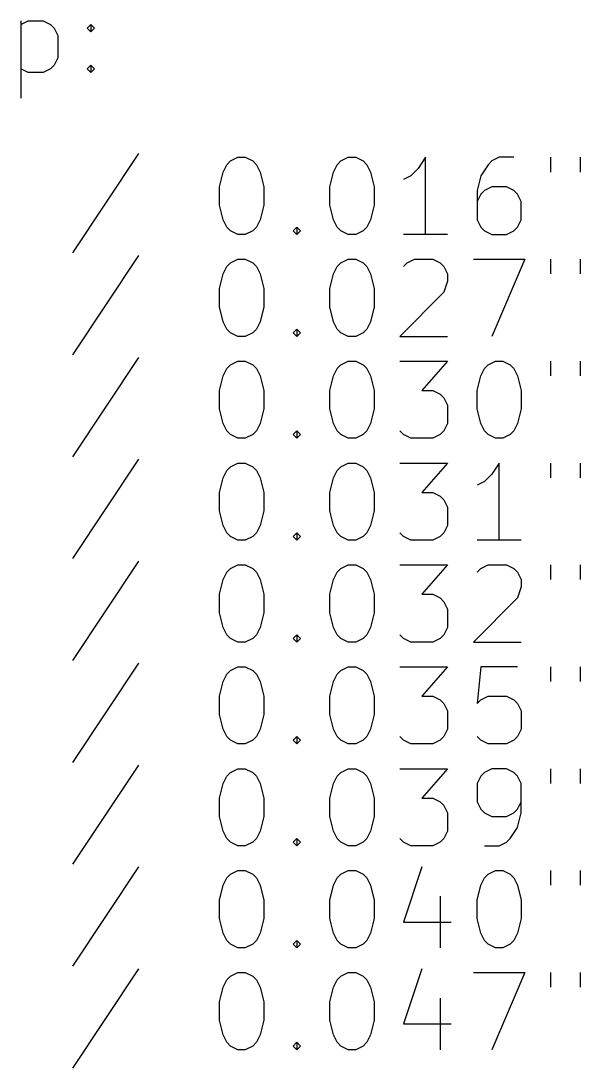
# Model space of a CAD drawing. Extents: x 49 to 140, y -169 to -50.
# Drawn here: x 70.65 to 92.36, y -168.43 to -127.73 of the extents above; entities that cross this region are included whole.
import ezdxf

# ---------------------------------------------------------------- set-up
doc = ezdxf.new("R2010")
doc.units = 0
doc.header["$MEASUREMENT"] = 0
doc.layers.add('BLACK', color=7, linetype='CONTINUOUS')

msp = doc.modelspace()

# ---------------------------------------------------------------- linework, layer by layer
at = {"layer": 'Black'}
for p, q in [((70.6464, -127.732), (70.6464, -130.732)), ((70.6464, -127.875), (70.9321, -127.732)), ((70.9321, -127.732), (71.5036, -127.732)), ((71.5036, -127.732), (71.7893, -127.875)), ((71.7893, -127.875), (71.9321, -128.018)), ((71.9321, -128.018), (72.075, -128.304)), ((73.2179, -128.018), (73.3607, -127.875)), ((73.3607, -128.161), (73.2179, -128.018)), ((73.3607, -127.875), (73.5036, -128.018)), ((73.3607, -127.875), (73.3607, -128.161)), ((73.5036, -128.018), (73.3607, -128.161)), ((72.075, -128.304), (72.075, -129.161)), ((72.075, -129.161), (71.9321, -129.446)), ((70.9321, -129.732), (70.6464, -129.589)), ((71.5036, -129.732), (70.9321, -129.732)), ((71.7893, -129.589), (71.5036, -129.732)), ((71.9321, -129.446), (71.7893, -129.589)), ((73.2179, -129.589), (73.3607, -129.446)), ((73.3607, -129.732), (73.2179, -129.589)), ((73.3607, -129.446), (73.5036, -129.589)), ((73.3607, -129.446), (73.3607, -129.732)), ((73.5036, -129.589), (73.3607, -129.732)), ((75.2179, -132.889), (72.6464, -136.746)), ((78.7893, -133.175), (79.075, -133.032)), ((79.075, -133.032), (79.3607, -133.032)), ((79.3607, -133.032), (79.6464, -133.175)), ((83.075, -133.175), (83.3607, -133.032)), ((83.3607, -133.032), (83.6464, -133.032)), ((83.6464, -133.032), (83.9321, -133.175)), ((86.3607, -133.032), (86.075, -133.461)), ((86.3607, -136.032), (86.3607, -133.032)), ((89.2179, -133.032), (88.9321, -133.175)), ((89.7893, -133.032), (89.2179, -133.032)), ((91.2179, -133.032), (91.2179, -133.604)), ((92.3607, -133.032), (92.3607, -133.604)), ((78.5036, -133.604), (78.6464, -133.318)), ((78.6464, -133.318), (78.7893, -133.175)), ((79.6464, -133.175), (79.7893, -133.318)), ((79.7893, -133.318), (79.9321, -133.604)), ((82.7893, -133.604), (82.9321, -133.318)), ((82.9321, -133.318), (83.075, -133.175)), ((83.9321, -133.175), (84.075, -133.318)), ((84.075, -133.318), (84.2179, -133.604)), ((86.075, -133.461), (85.7893, -133.746)), ((88.7893, -133.318), (88.5036, -133.746)), ((88.9321, -133.175), (88.7893, -133.318)), ((78.3607, -134.175), (78.5036, -133.604)), ((79.9321, -133.604), (80.075, -134.175)), ((82.6464, -134.175), (82.7893, -133.604)), ((84.2179, -133.604), (84.3607, -134.175)), ((85.7893, -133.746), (85.5036, -133.889)), ((88.5036, -133.746), (88.3607, -134.318)), ((78.3607, -134.889), (78.3607, -134.175)), ((80.075, -134.175), (80.075, -134.889)), ((82.6464, -134.889), (82.6464, -134.175)), ((84.3607, -134.175), (84.3607, -134.889)), ((88.9321, -134.175), (88.6464, -134.318)), ((89.5036, -134.175), (88.9321, -134.175)), ((89.7893, -134.318), (89.5036, -134.175)), ((88.3607, -134.318), (88.3607, -135.461)), ((88.5036, -134.461), (88.3607, -134.746)), ((88.6464, -134.318), (88.5036, -134.461)), ((89.9321, -134.461), (89.7893, -134.318)), ((90.075, -134.746), (89.9321, -134.461)), ((78.5036, -135.461), (78.3607, -134.889)), ((80.075, -134.889), (79.9321, -135.461)), ((82.7893, -135.461), (82.6464, -134.889)), ((84.3607, -134.889), (84.2179, -135.461)), ((90.075, -135.461), (90.075, -134.746)), ((78.6464, -135.746), (78.5036, -135.461)), ((79.9321, -135.461), (79.7893, -135.746)), ((82.9321, -135.746), (82.7893, -135.461)), ((84.2179, -135.461), (84.075, -135.746)), ((88.3607, -135.461), (88.5036, -135.746)), ((89.9321, -135.746), (90.075, -135.461)), ((78.7893, -135.889), (78.6464, -135.746)), ((79.075, -136.032), (78.7893, -135.889)), ((79.6464, -135.889), (79.3607, -136.032)), ((79.7893, -135.746), (79.6464, -135.889)), ((81.2179, -135.889), (81.3607, -135.746)), ((81.3607, -136.032), (81.2179, -135.889)), ((81.3607, -135.746), (81.5036, -135.889)), ((81.3607, -135.746), (81.3607, -136.032)), ((81.5036, -135.889), (81.3607, -136.032)), ((83.075, -135.889), (82.9321, -135.746)), ((83.3607, -136.032), (83.075, -135.889)), ((83.9321, -135.889), (83.6464, -136.032)), ((84.075, -135.746), (83.9321, -135.889)), ((88.5036, -135.746), (88.6464, -135.889)), ((88.6464, -135.889), (88.9321, -136.032)), ((89.5036, -136.032), (89.7893, -135.889)), ((89.7893, -135.889), (89.9321, -135.746)), ((79.3607, -136.032), (79.075, -136.032)), ((83.6464, -136.032), (83.3607, -136.032)), ((87.2179, -136.032), (85.5036, -136.032)), ((88.9321, -136.032), (89.5036, -136.032)), ((75.2179, -136.849), (72.6464, -140.706)), ((78.6464, -137.278), (78.7893, -137.135)), ((78.7893, -137.135), (79.075, -136.992)), ((79.075, -136.992), (79.3607, -136.992)), ((79.3607, -136.992), (79.6464, -137.135)), ((79.6464, -137.135), (79.7893, -137.278)), ((82.9321, -137.278), (83.075, -137.135)), ((83.075, -137.135), (83.3607, -136.992)), ((83.3607, -136.992), (83.6464, -136.992)), ((83.6464, -136.992), (83.9321, -137.135)), ((83.9321, -137.135), (84.075, -137.278)), ((85.5036, -137.278), (85.6464, -137.135)), ((85.6464, -137.135), (85.9321, -136.992)), ((85.9321, -136.992), (86.6464, -136.992)), ((86.6464, -136.992), (86.9321, -137.135)), ((86.9321, -137.135), (87.075, -137.278)), ((88.2179, -136.992), (90.2179, -136.992)), ((90.2179, -136.992), (88.9321, -139.992)), ((91.2179, -136.992), (91.2179, -137.564)), ((92.3607, -136.992), (92.3607, -137.564)), ((78.5036, -137.564), (78.6464, -137.278)), ((79.7893, -137.278), (79.9321, -137.564)), ((82.7893, -137.564), (82.9321, -137.278)), ((84.075, -137.278), (84.2179, -137.564)), ((87.075, -137.278), (87.2179, -137.564)), ((78.3607, -138.135), (78.5036, -137.564)), ((79.9321, -137.564), (80.075, -138.135)), ((82.6464, -138.135), (82.7893, -137.564)), ((84.2179, -137.564), (84.3607, -138.135)), ((87.2179, -137.849), (87.075, -138.278)), ((87.2179, -137.564), (87.2179, -137.849)), ((78.3607, -138.849), (78.3607, -138.135)), ((80.075, -138.135), (80.075, -138.849)), ((82.6464, -138.849), (82.6464, -138.135)), ((84.3607, -138.135), (84.3607, -138.849)), ((87.075, -138.278), (85.3607, -139.992)), ((78.5036, -139.421), (78.3607, -138.849)), ((80.075, -138.849), (79.9321, -139.421)), ((82.7893, -139.421), (82.6464, -138.849)), ((84.3607, -138.849), (84.2179, -139.421)), ((78.6464, -139.706), (78.5036, -139.421)), ((79.9321, -139.421), (79.7893, -139.706)), ((82.9321, -139.706), (82.7893, -139.421)), ((84.2179, -139.421), (84.075, -139.706)), ((78.7893, -139.849), (78.6464, -139.706)), ((79.075, -139.992), (78.7893, -139.849)), ((79.6464, -139.849), (79.3607, -139.992)), ((79.7893, -139.706), (79.6464, -139.849)), ((81.2179, -139.849), (81.3607, -139.706)), ((81.3607, -139.992), (81.2179, -139.849)), ((81.3607, -139.706), (81.5036, -139.849)), ((81.3607, -139.706), (81.3607, -139.992)), ((81.5036, -139.849), (81.3607, -139.992)), ((83.075, -139.849), (82.9321, -139.706)), ((83.3607, -139.992), (83.075, -139.849)), ((83.9321, -139.849), (83.6464, -139.992)), ((84.075, -139.706), (83.9321, -139.849)), ((79.3607, -139.992), (79.075, -139.992)), ((83.6464, -139.992), (83.3607, -139.992)), ((85.3607, -139.992), (87.2179, -139.992)), ((75.2179, -140.809), (72.6464, -144.666)), ((78.6464, -141.238), (78.7893, -141.095)), ((78.7893, -141.095), (79.075, -140.952)), ((79.075, -140.952), (79.3607, -140.952)), ((79.3607, -140.952), (79.6464, -141.095)), ((79.6464, -141.095), (79.7893, -141.238)), ((82.9321, -141.238), (83.075, -141.095)), ((83.075, -141.095), (83.3607, -140.952)), ((83.3607, -140.952), (83.6464, -140.952)), ((83.6464, -140.952), (83.9321, -141.095)), ((83.9321, -141.095), (84.075, -141.238)), ((85.3607, -140.952), (87.2179, -140.952)), ((87.2179, -140.952), (86.2179, -142.095)), ((88.6464, -141.238), (88.7893, -141.095)), ((88.7893, -141.095), (89.075, -140.952)), ((89.075, -140.952), (89.3607, -140.952)), ((89.3607, -140.952), (89.6464, -141.095)), ((89.6464, -141.095), (89.7893, -141.238)), ((91.2179, -140.952), (91.2179, -141.524)), ((92.3607, -140.952), (92.3607, -141.524)), ((78.3607, -142.095), (78.5036, -141.524)), ((78.5036, -141.524), (78.6464, -141.238)), ((79.7893, -141.238), (79.9321, -141.524)), ((79.9321, -141.524), (80.075, -142.095)), ((82.6464, -142.095), (82.7893, -141.524)), ((82.7893, -141.524), (82.9321, -141.238)), ((84.075, -141.238), (84.2179, -141.524)), ((84.2179, -141.524), (84.3607, -142.095)), ((88.3607, -142.095), (88.5036, -141.524)), ((88.5036, -141.524), (88.6464, -141.238)), ((89.7893, -141.238), (89.9321, -141.524)), ((89.9321, -141.524), (90.075, -142.095)), ((78.3607, -142.809), (78.3607, -142.095)), ((80.075, -142.095), (80.075, -142.809)), ((82.6464, -142.809), (82.6464, -142.095)), ((84.3607, -142.095), (84.3607, -142.809)), ((86.2179, -142.095), (86.6464, -142.095)), ((86.6464, -142.095), (86.9321, -142.238)), ((86.9321, -142.238), (87.075, -142.381)), ((87.075, -142.381), (87.2179, -142.666)), ((88.3607, -142.809), (88.3607, -142.095)), ((90.075, -142.095), (90.075, -142.809)), ((78.5036, -143.381), (78.3607, -142.809)), ((80.075, -142.809), (79.9321, -143.381)), ((82.7893, -143.381), (82.6464, -142.809)), ((84.3607, -142.809), (84.2179, -143.381)), ((87.2179, -142.666), (87.2179, -143.381)), ((88.5036, -143.381), (88.3607, -142.809)), ((90.075, -142.809), (89.9321, -143.381)), ((78.6464, -143.666), (78.5036, -143.381)), ((79.9321, -143.381), (79.7893, -143.666)), ((82.9321, -143.666), (82.7893, -143.381)), ((84.2179, -143.381), (84.075, -143.666)), ((87.2179, -143.381), (87.075, -143.666)), ((88.6464, -143.666), (88.5036, -143.381)), ((89.9321, -143.381), (89.7893, -143.666)), ((78.7893, -143.809), (78.6464, -143.666)), ((79.075, -143.952), (78.7893, -143.809)), ((79.3607, -143.952), (79.075, -143.952)), ((79.6464, -143.809), (79.3607, -143.952)), ((79.7893, -143.666), (79.6464, -143.809)), ((81.2179, -143.809), (81.3607, -143.666)), ((81.3607, -143.952), (81.2179, -143.809)), ((81.3607, -143.666), (81.5036, -143.809)), ((81.3607, -143.666), (81.3607, -143.952)), ((81.5036, -143.809), (81.3607, -143.952)), ((83.075, -143.809), (82.9321, -143.666)), ((83.3607, -143.952), (83.075, -143.809)), ((83.6464, -143.952), (83.3607, -143.952)), ((83.9321, -143.809), (83.6464, -143.952)), ((84.075, -143.666), (83.9321, -143.809)), ((85.5036, -143.809), (85.3607, -143.666)), ((85.7893, -143.952), (85.5036, -143.809)), ((86.6464, -143.952), (85.7893, -143.952)), ((86.9321, -143.809), (86.6464, -143.952)), ((87.075, -143.666), (86.9321, -143.809)), ((88.7893, -143.809), (88.6464, -143.666)), ((89.075, -143.952), (88.7893, -143.809)), ((89.3607, -143.952), (89.075, -143.952)), ((89.6464, -143.809), (89.3607, -143.952)), ((89.7893, -143.666), (89.6464, -143.809)), ((75.2179, -144.769), (72.6464, -148.626)), ((78.5036, -145.484), (78.6464, -145.198)), ((78.6464, -145.198), (78.7893, -145.055)), ((78.7893, -145.055), (79.075, -144.912)), ((79.075, -144.912), (79.3607, -144.912)), ((79.3607, -144.912), (79.6464, -145.055)), ((79.6464, -145.055), (79.7893, -145.198)), ((79.7893, -145.198), (79.9321, -145.484)), ((82.7893, -145.484), (82.9321, -145.198)), ((82.9321, -145.198), (83.075, -145.055)), ((83.075, -145.055), (83.3607, -144.912)), ((83.3607, -144.912), (83.6464, -144.912)), ((83.6464, -144.912), (83.9321, -145.055)), ((83.9321, -145.055), (84.075, -145.198)), ((84.075, -145.198), (84.2179, -145.484)), ((85.3607, -144.912), (87.2179, -144.912)), ((87.2179, -144.912), (86.2179, -146.055)), ((89.2179, -144.912), (88.9321, -145.341)), ((89.2179, -147.912), (89.2179, -144.912)), ((91.2179, -144.912), (91.2179, -145.484)), ((92.3607, -144.912), (92.3607, -145.484)), ((78.3607, -146.055), (78.5036, -145.484)), ((79.9321, -145.484), (80.075, -146.055)), ((82.6464, -146.055), (82.7893, -145.484)), ((84.2179, -145.484), (84.3607, -146.055)), ((88.6464, -145.626), (88.3607, -145.769)), ((88.9321, -145.341), (88.6464, -145.626)), ((78.3607, -146.769), (78.3607, -146.055)), ((80.075, -146.055), (80.075, -146.769)), ((82.6464, -146.769), (82.6464, -146.055)), ((84.3607, -146.055), (84.3607, -146.769)), ((86.2179, -146.055), (86.6464, -146.055)), ((86.6464, -146.055), (86.9321, -146.198)), ((86.9321, -146.198), (87.075, -146.341)), ((87.075, -146.341), (87.2179, -146.626)), ((78.5036, -147.341), (78.3607, -146.769)), ((80.075, -146.769), (79.9321, -147.341)), ((82.7893, -147.341), (82.6464, -146.769)), ((84.3607, -146.769), (84.2179, -147.341)), ((87.2179, -146.626), (87.2179, -147.341)), ((78.6464, -147.626), (78.5036, -147.341)), ((78.7893, -147.769), (78.6464, -147.626)), ((79.7893, -147.626), (79.6464, -147.769)), ((79.9321, -147.341), (79.7893, -147.626)), ((81.2179, -147.769), (81.3607, -147.626)), ((81.3607, -147.626), (81.5036, -147.769)), ((81.3607, -147.626), (81.3607, -147.912)), ((82.9321, -147.626), (82.7893, -147.341)), ((83.075, -147.769), (82.9321, -147.626)), ((84.075, -147.626), (83.9321, -147.769)), ((84.2179, -147.341), (84.075, -147.626)), ((85.5036, -147.769), (85.3607, -147.626)), ((87.075, -147.626), (86.9321, -147.769)), ((87.2179, -147.341), (87.075, -147.626)), ((79.075, -147.912), (78.7893, -147.769)), ((79.3607, -147.912), (79.075, -147.912)), ((79.6464, -147.769), (79.3607, -147.912)), ((81.3607, -147.912), (81.2179, -147.769)), ((81.5036, -147.769), (81.3607, -147.912)), ((83.3607, -147.912), (83.075, -147.769)), ((83.6464, -147.912), (83.3607, -147.912)), ((83.9321, -147.769), (83.6464, -147.912)), ((85.7893, -147.912), (85.5036, -147.769)), ((86.6464, -147.912), (85.7893, -147.912)), ((86.9321, -147.769), (86.6464, -147.912)), ((90.075, -147.912), (88.3607, -147.912)), ((75.2179, -148.729), (72.6464, -152.586)), ((78.7893, -149.015), (79.075, -148.872)), ((79.075, -148.872), (79.3607, -148.872)), ((79.3607, -148.872), (79.6464, -149.015)), ((83.075, -149.015), (83.3607, -148.872)), ((83.3607, -148.872), (83.6464, -148.872)), ((83.6464, -148.872), (83.9321, -149.015)), ((85.3607, -148.872), (87.2179, -148.872)), ((87.2179, -148.872), (86.2179, -150.015)), ((88.5036, -149.015), (88.7893, -148.872)), ((88.7893, -148.872), (89.5036, -148.872)), ((89.5036, -148.872), (89.7893, -149.015)), ((91.2179, -148.872), (91.2179, -149.444)), ((92.3607, -148.872), (92.3607, -149.444)), ((78.5036, -149.444), (78.6464, -149.158)), ((78.6464, -149.158), (78.7893, -149.015)), ((79.6464, -149.015), (79.7893, -149.158)), ((79.7893, -149.158), (79.9321, -149.444)), ((82.7893, -149.444), (82.9321, -149.158)), ((82.9321, -149.158), (83.075, -149.015)), ((83.9321, -149.015), (84.075, -149.158)), ((84.075, -149.158), (84.2179, -149.444)), ((88.3607, -149.158), (88.5036, -149.015)), ((89.7893, -149.015), (89.9321, -149.158)), ((89.9321, -149.158), (90.075, -149.444)), ((78.3607, -150.015), (78.5036, -149.444)), ((79.9321, -149.444), (80.075, -150.015)), ((82.6464, -150.015), (82.7893, -149.444)), ((84.2179, -149.444), (84.3607, -150.015)), ((90.075, -149.729), (89.9321, -150.158)), ((90.075, -149.444), (90.075, -149.729)), ((78.3607, -150.729), (78.3607, -150.015)), ((80.075, -150.015), (80.075, -150.729)), ((82.6464, -150.729), (82.6464, -150.015)), ((84.3607, -150.015), (84.3607, -150.729)), ((86.2179, -150.015), (86.6464, -150.015)), ((86.6464, -150.015), (86.9321, -150.158)), ((86.9321, -150.158), (87.075, -150.301)), ((89.9321, -150.158), (88.2179, -151.872)), ((87.075, -150.301), (87.2179, -150.586)), ((78.5036, -151.301), (78.3607, -150.729)), ((80.075, -150.729), (79.9321, -151.301)), ((82.7893, -151.301), (82.6464, -150.729)), ((84.3607, -150.729), (84.2179, -151.301)), ((87.2179, -150.586), (87.2179, -151.301)), ((78.6464, -151.586), (78.5036, -151.301)), ((79.9321, -151.301), (79.7893, -151.586)), ((82.9321, -151.586), (82.7893, -151.301)), ((84.2179, -151.301), (84.075, -151.586)), ((87.2179, -151.301), (87.075, -151.586)), ((78.7893, -151.729), (78.6464, -151.586)), ((79.075, -151.872), (78.7893, -151.729)), ((79.6464, -151.729), (79.3607, -151.872)), ((79.7893, -151.586), (79.6464, -151.729)), ((81.2179, -151.729), (81.3607, -151.586)), ((81.3607, -151.872), (81.2179, -151.729)), ((81.3607, -151.586), (81.5036, -151.729)), ((81.3607, -151.586), (81.3607, -151.872)), ((81.5036, -151.729), (81.3607, -151.872)), ((83.075, -151.729), (82.9321, -151.586)), ((83.3607, -151.872), (83.075, -151.729)), ((83.9321, -151.729), (83.6464, -151.872)), ((84.075, -151.586), (83.9321, -151.729)), ((85.5036, -151.729), (85.3607, -151.586)), ((85.7893, -151.872), (85.5036, -151.729)), ((86.9321, -151.729), (86.6464, -151.872)), ((87.075, -151.586), (86.9321, -151.729)), ((79.3607, -151.872), (79.075, -151.872)), ((83.6464, -151.872), (83.3607, -151.872)), ((86.6464, -151.872), (85.7893, -151.872)), ((88.2179, -151.872), (90.075, -151.872)), ((75.2179, -152.689), (72.6464, -156.546)), ((78.6464, -153.118), (78.7893, -152.975)), ((78.7893, -152.975), (79.075, -152.832)), ((79.075, -152.832), (79.3607, -152.832)), ((79.3607, -152.832), (79.6464, -152.975)), ((79.6464, -152.975), (79.7893, -153.118)), ((82.9321, -153.118), (83.075, -152.975)), ((83.075, -152.975), (83.3607, -152.832)), ((83.3607, -152.832), (83.6464, -152.832)), ((83.6464, -152.832), (83.9321, -152.975)), ((83.9321, -152.975), (84.075, -153.118)), ((85.3607, -152.832), (87.2179, -152.832)), ((87.2179, -152.832), (86.2179, -153.975)), ((88.5036, -152.832), (88.3607, -154.261)), ((89.9321, -152.832), (88.5036, -152.832)), ((91.2179, -152.832), (91.2179, -153.404)), ((92.3607, -152.832), (92.3607, -153.404)), ((78.3607, -153.975), (78.5036, -153.404)), ((78.5036, -153.404), (78.6464, -153.118)), ((79.7893, -153.118), (79.9321, -153.404)), ((79.9321, -153.404), (80.075, -153.975)), ((82.6464, -153.975), (82.7893, -153.404)), ((82.7893, -153.404), (82.9321, -153.118)), ((84.075, -153.118), (84.2179, -153.404)), ((84.2179, -153.404), (84.3607, -153.975)), ((78.3607, -154.689), (78.3607, -153.975)), ((80.075, -153.975), (80.075, -154.689)), ((82.6464, -154.689), (82.6464, -153.975)), ((84.3607, -153.975), (84.3607, -154.689)), ((86.2179, -153.975), (86.6464, -153.975)), ((86.6464, -153.975), (86.9321, -154.118)), ((86.9321, -154.118), (87.075, -154.261)), ((88.3607, -154.261), (88.5036, -154.118)), ((88.5036, -154.118), (88.7893, -153.975)), ((88.7893, -153.975), (89.5036, -153.975)), ((89.5036, -153.975), (89.7893, -154.118)), ((89.7893, -154.118), (89.9321, -154.261)), ((87.075, -154.261), (87.2179, -154.546)), ((87.2179, -154.546), (87.2179, -155.261)), ((89.9321, -154.261), (90.075, -154.546)), ((90.075, -154.546), (90.075, -155.261)), ((78.5036, -155.261), (78.3607, -154.689)), ((80.075, -154.689), (79.9321, -155.261)), ((82.7893, -155.261), (82.6464, -154.689)), ((84.3607, -154.689), (84.2179, -155.261)), ((78.6464, -155.546), (78.5036, -155.261)), ((79.9321, -155.261), (79.7893, -155.546)), ((82.9321, -155.546), (82.7893, -155.261)), ((84.2179, -155.261), (84.075, -155.546)), ((87.2179, -155.261), (87.075, -155.546)), ((90.075, -155.261), (89.9321, -155.546)), ((78.7893, -155.689), (78.6464, -155.546)), ((79.075, -155.832), (78.7893, -155.689)), ((79.3607, -155.832), (79.075, -155.832)), ((79.6464, -155.689), (79.3607, -155.832)), ((79.7893, -155.546), (79.6464, -155.689)), ((81.2179, -155.689), (81.3607, -155.546)), ((81.3607, -155.832), (81.2179, -155.689)), ((81.3607, -155.546), (81.5036, -155.689)), ((81.3607, -155.546), (81.3607, -155.832)), ((81.5036, -155.689), (81.3607, -155.832)), ((83.075, -155.689), (82.9321, -155.546)), ((83.3607, -155.832), (83.075, -155.689)), ((83.6464, -155.832), (83.3607, -155.832)), ((83.9321, -155.689), (83.6464, -155.832)), ((84.075, -155.546), (83.9321, -155.689)), ((85.5036, -155.689), (85.3607, -155.546)), ((85.7893, -155.832), (85.5036, -155.689)), ((86.6464, -155.832), (85.7893, -155.832)), ((86.9321, -155.689), (86.6464, -155.832)), ((87.075, -155.546), (86.9321, -155.689)), ((88.5036, -155.689), (88.3607, -155.546)), ((88.7893, -155.832), (88.5036, -155.689)), ((89.5036, -155.832), (88.7893, -155.832)), ((89.7893, -155.689), (89.5036, -155.832)), ((89.9321, -155.546), (89.7893, -155.689)), ((75.2179, -156.649), (72.6464, -160.506)), ((78.5036, -157.364), (78.6464, -157.078)), ((78.6464, -157.078), (78.7893, -156.935)), ((78.7893, -156.935), (79.075, -156.792)), ((79.075, -156.792), (79.3607, -156.792)), ((79.3607, -156.792), (79.6464, -156.935)), ((79.6464, -156.935), (79.7893, -157.078)), ((79.7893, -157.078), (79.9321, -157.364)), ((82.7893, -157.364), (82.9321, -157.078)), ((82.9321, -157.078), (83.075, -156.935)), ((83.075, -156.935), (83.3607, -156.792)), ((83.3607, -156.792), (83.6464, -156.792)), ((83.6464, -156.792), (83.9321, -156.935)), ((83.9321, -156.935), (84.075, -157.078)), ((84.075, -157.078), (84.2179, -157.364)), ((85.3607, -156.792), (87.2179, -156.792)), ((87.2179, -156.792), (86.2179, -157.935)), ((88.5036, -157.078), (88.3607, -157.364)), ((88.6464, -156.935), (88.5036, -157.078)), ((88.9321, -156.792), (88.6464, -156.935)), ((89.5036, -156.792), (88.9321, -156.792)), ((89.7893, -156.935), (89.5036, -156.792)), ((89.9321, -157.078), (89.7893, -156.935)), ((90.075, -157.364), (89.9321, -157.078)), ((91.2179, -156.792), (91.2179, -157.364)), ((92.3607, -156.792), (92.3607, -157.364)), ((78.3607, -157.935), (78.5036, -157.364)), ((79.9321, -157.364), (80.075, -157.935)), ((82.6464, -157.935), (82.7893, -157.364)), ((84.2179, -157.364), (84.3607, -157.935)), ((88.3607, -157.364), (88.3607, -158.078)), ((90.075, -158.506), (90.075, -157.364)), ((78.3607, -158.649), (78.3607, -157.935)), ((80.075, -157.935), (80.075, -158.649)), ((82.6464, -158.649), (82.6464, -157.935)), ((84.3607, -157.935), (84.3607, -158.649)), ((86.2179, -157.935), (86.6464, -157.935)), ((86.6464, -157.935), (86.9321, -158.078)), ((86.9321, -158.078), (87.075, -158.221)), ((87.075, -158.221), (87.2179, -158.506)), ((88.3607, -158.078), (88.5036, -158.364)), ((89.9321, -158.364), (90.075, -158.078)), ((78.5036, -159.221), (78.3607, -158.649)), ((80.075, -158.649), (79.9321, -159.221)), ((82.7893, -159.221), (82.6464, -158.649)), ((84.3607, -158.649), (84.2179, -159.221)), ((87.2179, -158.506), (87.2179, -159.221)), ((88.5036, -158.364), (88.6464, -158.506)), ((88.6464, -158.506), (88.9321, -158.649)), ((88.9321, -158.649), (89.5036, -158.649)), ((89.5036, -158.649), (89.7893, -158.506)), ((89.7893, -158.506), (89.9321, -158.364)), ((89.9321, -159.078), (90.075, -158.506)), ((89.6464, -159.506), (89.9321, -159.078)), ((78.6464, -159.506), (78.5036, -159.221)), ((78.7893, -159.649), (78.6464, -159.506)), ((79.7893, -159.506), (79.6464, -159.649)), ((79.9321, -159.221), (79.7893, -159.506)), ((81.2179, -159.649), (81.3607, -159.506)), ((81.3607, -159.506), (81.5036, -159.649)), ((81.3607, -159.506), (81.3607, -159.792)), ((82.9321, -159.506), (82.7893, -159.221)), ((83.075, -159.649), (82.9321, -159.506)), ((84.075, -159.506), (83.9321, -159.649)), ((84.2179, -159.221), (84.075, -159.506)), ((85.5036, -159.649), (85.3607, -159.506)), ((87.075, -159.506), (86.9321, -159.649)), ((87.2179, -159.221), (87.075, -159.506)), ((89.5036, -159.649), (89.6464, -159.506)), ((79.075, -159.792), (78.7893, -159.649)), ((79.3607, -159.792), (79.075, -159.792)), ((79.6464, -159.649), (79.3607, -159.792)), ((81.3607, -159.792), (81.2179, -159.649)), ((81.5036, -159.649), (81.3607, -159.792)), ((83.3607, -159.792), (83.075, -159.649)), ((83.6464, -159.792), (83.3607, -159.792)), ((83.9321, -159.649), (83.6464, -159.792)), ((85.7893, -159.792), (85.5036, -159.649)), ((86.6464, -159.792), (85.7893, -159.792)), ((86.9321, -159.649), (86.6464, -159.792)), ((88.6464, -159.792), (89.2179, -159.792)), ((89.2179, -159.792), (89.5036, -159.649)), ((75.2179, -160.609), (72.6464, -164.466)), ((86.2179, -160.609), (85.5036, -162.752)), ((78.5036, -161.324), (78.6464, -161.038)), ((78.6464, -161.038), (78.7893, -160.895)), ((78.7893, -160.895), (79.075, -160.752)), ((79.075, -160.752), (79.3607, -160.752)), ((79.3607, -160.752), (79.6464, -160.895)), ((79.6464, -160.895), (79.7893, -161.038)), ((79.7893, -161.038), (79.9321, -161.324)), ((82.7893, -161.324), (82.9321, -161.038)), ((82.9321, -161.038), (83.075, -160.895)), ((83.075, -160.895), (83.3607, -160.752)), ((83.3607, -160.752), (83.6464, -160.752)), ((83.6464, -160.752), (83.9321, -160.895)), ((83.9321, -160.895), (84.075, -161.038)), ((84.075, -161.038), (84.2179, -161.324)), ((88.5036, -161.324), (88.6464, -161.038)), ((88.6464, -161.038), (88.7893, -160.895)), ((88.7893, -160.895), (89.075, -160.752)), ((89.075, -160.752), (89.3607, -160.752)), ((89.3607, -160.752), (89.6464, -160.895)), ((89.6464, -160.895), (89.7893, -161.038)), ((89.7893, -161.038), (89.9321, -161.324)), ((91.2179, -160.752), (91.2179, -161.324)), ((92.3607, -160.752), (92.3607, -161.324)), ((78.3607, -161.895), (78.5036, -161.324)), ((79.9321, -161.324), (80.075, -161.895)), ((82.6464, -161.895), (82.7893, -161.324)), ((84.2179, -161.324), (84.3607, -161.895)), ((88.3607, -161.895), (88.5036, -161.324)), ((89.9321, -161.324), (90.075, -161.895)), ((78.3607, -162.609), (78.3607, -161.895)), ((80.075, -161.895), (80.075, -162.609)), ((82.6464, -162.609), (82.6464, -161.895)), ((84.3607, -161.895), (84.3607, -162.609)), ((86.9321, -161.752), (86.9321, -163.752)), ((88.3607, -162.609), (88.3607, -161.895)), ((90.075, -161.895), (90.075, -162.609)), ((78.5036, -163.181), (78.3607, -162.609)), ((80.075, -162.609), (79.9321, -163.181)), ((82.7893, -163.181), (82.6464, -162.609)), ((84.3607, -162.609), (84.2179, -163.181)), ((85.5036, -162.752), (87.3607, -162.752)), ((88.5036, -163.181), (88.3607, -162.609)), ((90.075, -162.609), (89.9321, -163.181)), ((78.6464, -163.466), (78.5036, -163.181)), ((79.9321, -163.181), (79.7893, -163.466)), ((82.9321, -163.466), (82.7893, -163.181)), ((84.2179, -163.181), (84.075, -163.466)), ((88.6464, -163.466), (88.5036, -163.181)), ((89.9321, -163.181), (89.7893, -163.466)), ((78.7893, -163.609), (78.6464, -163.466)), ((79.7893, -163.466), (79.6464, -163.609)), ((81.2179, -163.609), (81.3607, -163.466)), ((81.3607, -163.466), (81.5036, -163.609)), ((81.3607, -163.466), (81.3607, -163.752)), ((83.075, -163.609), (82.9321, -163.466)), ((84.075, -163.466), (83.9321, -163.609)), ((88.7893, -163.609), (88.6464, -163.466)), ((89.7893, -163.466), (89.6464, -163.609)), ((79.075, -163.752), (78.7893, -163.609)), ((79.3607, -163.752), (79.075, -163.752)), ((79.6464, -163.609), (79.3607, -163.752)), ((81.3607, -163.752), (81.2179, -163.609)), ((81.5036, -163.609), (81.3607, -163.752)), ((83.3607, -163.752), (83.075, -163.609)), ((83.6464, -163.752), (83.3607, -163.752)), ((83.9321, -163.609), (83.6464, -163.752)), ((89.075, -163.752), (88.7893, -163.609)), ((89.3607, -163.752), (89.075, -163.752)), ((89.6464, -163.609), (89.3607, -163.752)), ((75.2179, -164.569), (72.6464, -168.426)), ((78.7893, -164.855), (79.075, -164.712)), ((79.075, -164.712), (79.3607, -164.712)), ((79.3607, -164.712), (79.6464, -164.855)), ((83.075, -164.855), (83.3607, -164.712)), ((83.3607, -164.712), (83.6464, -164.712)), ((83.6464, -164.712), (83.9321, -164.855)), ((86.2179, -164.569), (85.5036, -166.712)), ((88.2179, -164.712), (90.2179, -164.712)), ((90.2179, -164.712), (88.9321, -167.712)), ((91.2179, -164.712), (91.2179, -165.284)), ((92.3607, -164.712), (92.3607, -165.284)), ((78.5036, -165.284), (78.6464, -164.998)), ((78.6464, -164.998), (78.7893, -164.855)), ((79.6464, -164.855), (79.7893, -164.998)), ((79.7893, -164.998), (79.9321, -165.284)), ((82.7893, -165.284), (82.9321, -164.998)), ((82.9321, -164.998), (83.075, -164.855)), ((83.9321, -164.855), (84.075, -164.998)), ((84.075, -164.998), (84.2179, -165.284)), ((78.3607, -165.855), (78.5036, -165.284)), ((79.9321, -165.284), (80.075, -165.855)), ((82.6464, -165.855), (82.7893, -165.284)), ((84.2179, -165.284), (84.3607, -165.855)), ((78.3607, -166.569), (78.3607, -165.855)), ((80.075, -165.855), (80.075, -166.569)), ((82.6464, -166.569), (82.6464, -165.855)), ((84.3607, -165.855), (84.3607, -166.569)), ((86.9321, -165.712), (86.9321, -167.712)), ((78.5036, -167.141), (78.3607, -166.569)), ((80.075, -166.569), (79.9321, -167.141)), ((82.7893, -167.141), (82.6464, -166.569)), ((84.3607, -166.569), (84.2179, -167.141)), ((85.5036, -166.712), (87.3607, -166.712)), ((78.6464, -167.426), (78.5036, -167.141)), ((79.9321, -167.141), (79.7893, -167.426)), ((82.9321, -167.426), (82.7893, -167.141)), ((84.2179, -167.141), (84.075, -167.426)), ((78.7893, -167.569), (78.6464, -167.426)), ((79.075, -167.712), (78.7893, -167.569)), ((79.6464, -167.569), (79.3607, -167.712)), ((79.7893, -167.426), (79.6464, -167.569)), ((81.2179, -167.569), (81.3607, -167.426)), ((81.3607, -167.712), (81.2179, -167.569)), ((81.3607, -167.426), (81.5036, -167.569)), ((81.3607, -167.426), (81.3607, -167.712)), ((81.5036, -167.569), (81.3607, -167.712)), ((83.075, -167.569), (82.9321, -167.426)), ((83.3607, -167.712), (83.075, -167.569)), ((83.9321, -167.569), (83.6464, -167.712)), ((84.075, -167.426), (83.9321, -167.569)), ((79.3607, -167.712), (79.075, -167.712)), ((83.6464, -167.712), (83.3607, -167.712))]:
    msp.add_line(p, q, dxfattribs=at)

doc.saveas('drawing.dxf')
